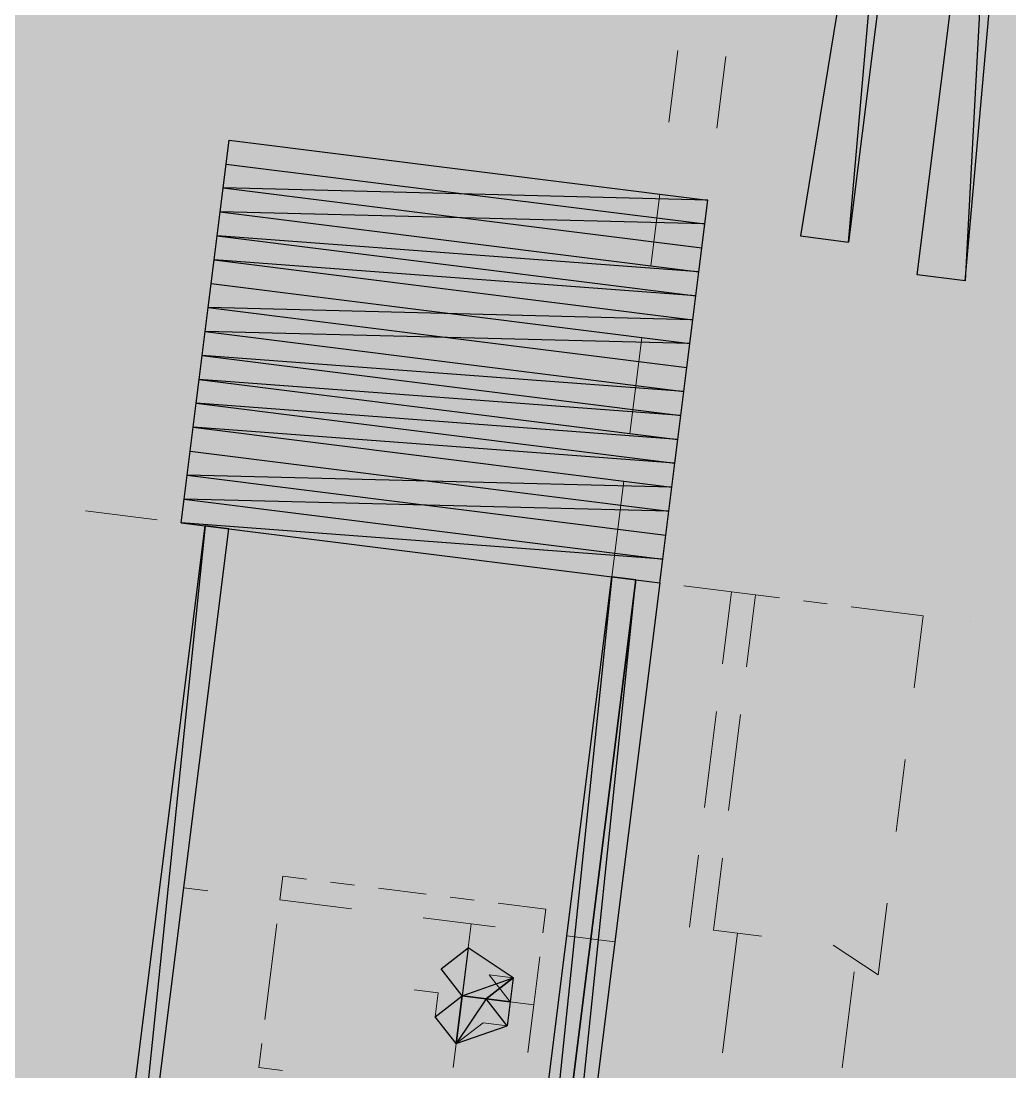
# Model space of a CAD drawing. Header units: metres. Extents: x -4 to 509425, y 7549 to 4732445.
# Drawn here: x 475995.763 to 475996.1101, y 4719728.3529 to 4719728.7218 of the extents above; entities that cross this region are included whole.
import ezdxf

# ---------------------------------------------------------------- set-up
doc = ezdxf.new("R2010")
doc.units = ezdxf.units.M
doc.header["$LTSCALE"] = 0.01
doc.header["$MEASUREMENT"] = 0
doc.layers.get('0').update_dxf_attribs({"lineweight": 0})
doc.layers.add('_SUBESTACIÓN', color=1, linetype='Continuous')
doc.layers.add('SUBESTACION LA VID', color=253, linetype='Continuous')

# ---------------------------------------------------------------- blocks, each defined once
blk = doc.blocks.new('A$Cfff6051d')
at = {"layer": 'SUBESTACION LA VID', "transparency": 33554687}
h = blk.add_hatch(color=256, dxfattribs=at)
h.dxf.hatch_style = 2
edge = h.paths.add_edge_path()
edge.add_spline(control_points=[(475995.64784, 4719728.13198), (475995.64784, 4719728.13198), (475995.66464, 4719728.12988), (475995.66464, 4719728.12988), (475995.66464, 4719728.12988), (475995.75737, 4719729.00562), (475995.75737, 4719729.00562), (475995.75737, 4719729.00562), (475995.64784, 4719728.13198), (475995.64784, 4719728.13198)], knot_values=[0, 0, 0, 0, 1, 1, 1, 2, 2, 2, 3, 3, 3, 3], degree=3, periodic=0)
edge = h.paths.add_edge_path()
edge.add_spline(control_points=[(475995.66464, 4719728.12988), (475995.66464, 4719728.12988), (475995.75737, 4719729.00562), (475995.75737, 4719729.00562), (475995.75737, 4719729.00562), (475995.77628, 4719729.02031), (475995.77628, 4719729.02031), (475995.77628, 4719729.02031), (475995.66464, 4719728.12988), (475995.66464, 4719728.12988)], knot_values=[0, 0, 0, 0, 1, 1, 1, 2, 2, 2, 3, 3, 3, 3], degree=3, periodic=0)
edge = h.paths.add_edge_path()
edge.add_spline(control_points=[(475995.75737, 4719729.00562), (475995.75737, 4719729.00562), (475995.77628, 4719729.02031), (475995.77628, 4719729.02031), (475995.77628, 4719729.02031), (475995.70697, 4719729.01194), (475995.70697, 4719729.01194), (475995.70697, 4719729.01194), (475995.75737, 4719729.00562), (475995.75737, 4719729.00562)], knot_values=[0, 0, 0, 0, 1, 1, 1, 2, 2, 2, 3, 3, 3, 3], degree=3, periodic=0)
edge = h.paths.add_edge_path()
edge.add_spline(control_points=[(475995.77628, 4719729.02031), (475995.77628, 4719729.02031), (475995.70697, 4719729.01194), (475995.70697, 4719729.01194), (475995.70697, 4719729.01194), (475995.70068, 4719729.02979), (475995.70068, 4719729.02979), (475995.70068, 4719729.02979), (475995.77628, 4719729.02031), (475995.77628, 4719729.02031)], knot_values=[0, 0, 0, 0, 1, 1, 1, 2, 2, 2, 3, 3, 3, 3], degree=3, periodic=0)
h = blk.add_hatch(color=256, dxfattribs=at)
h.dxf.hatch_style = 2
edge = h.paths.add_edge_path()
edge.add_spline(control_points=[(475995.78362, 4719729.01086), (475995.78362, 4719729.01086), (475995.77522, 4719729.01191), (475995.77522, 4719729.01191), (475995.77522, 4719729.01191), (475995.66988, 4719728.10362), (475995.66988, 4719728.10362), (475995.66988, 4719728.10362), (475995.78362, 4719729.01086), (475995.78362, 4719729.01086)], knot_values=[0, 0, 0, 0, 1, 1, 1, 2, 2, 2, 3, 3, 3, 3], degree=3, periodic=0)
edge = h.paths.add_edge_path()
edge.add_spline(control_points=[(475995.77522, 4719729.01191), (475995.77522, 4719729.01191), (475995.66988, 4719728.10362), (475995.66988, 4719728.10362), (475995.66988, 4719728.10362), (475995.66148, 4719728.10468), (475995.66148, 4719728.10468), (475995.66148, 4719728.10468), (475995.77522, 4719729.01191), (475995.77522, 4719729.01191)], knot_values=[0, 0, 0, 0, 1, 1, 1, 2, 2, 2, 3, 3, 3, 3], degree=3, periodic=0)
h = blk.add_hatch(color=256, dxfattribs=at)
h.dxf.hatch_style = 2
edge = h.paths.add_edge_path()
edge.add_spline(control_points=[(475995.79202, 4719729.00981), (475995.79202, 4719729.00981), (475995.78362, 4719729.01086), (475995.78362, 4719729.01086), (475995.78362, 4719729.01086), (475995.67828, 4719728.10257), (475995.67828, 4719728.10257), (475995.67828, 4719728.10257), (475995.79202, 4719729.00981), (475995.79202, 4719729.00981)], knot_values=[0, 0, 0, 0, 1, 1, 1, 2, 2, 2, 3, 3, 3, 3], degree=3, periodic=0)
edge = h.paths.add_edge_path()
edge.add_spline(control_points=[(475995.78362, 4719729.01086), (475995.78362, 4719729.01086), (475995.67828, 4719728.10257), (475995.67828, 4719728.10257), (475995.67828, 4719728.10257), (475995.66988, 4719728.10362), (475995.66988, 4719728.10362), (475995.66988, 4719728.10362), (475995.78362, 4719729.01086), (475995.78362, 4719729.01086)], knot_values=[0, 0, 0, 0, 1, 1, 1, 2, 2, 2, 3, 3, 3, 3], degree=3, periodic=0)
h = blk.add_hatch(color=256, dxfattribs=at)
h.dxf.hatch_style = 2
edge = h.paths.add_edge_path()
edge.add_spline(control_points=[(475996.0818, 4719728.87109), (475996.0818, 4719728.87109), (475996.0734, 4719728.87214), (475996.0734, 4719728.87214), (475996.0734, 4719728.87214), (475996.05336, 4719728.64428), (475996.05336, 4719728.64428), (475996.05336, 4719728.64428), (475996.0818, 4719728.87109), (475996.0818, 4719728.87109)], knot_values=[0, 0, 0, 0, 1, 1, 1, 2, 2, 2, 3, 3, 3, 3], degree=3, periodic=0)
edge = h.paths.add_edge_path()
edge.add_spline(control_points=[(475996.0734, 4719728.87214), (475996.0734, 4719728.87214), (475996.05336, 4719728.64428), (475996.05336, 4719728.64428), (475996.05336, 4719728.64428), (475996.03656, 4719728.64639), (475996.03656, 4719728.64639), (475996.03656, 4719728.64639), (475996.0734, 4719728.87214), (475996.0734, 4719728.87214)], knot_values=[0, 0, 0, 0, 1, 1, 1, 2, 2, 2, 3, 3, 3, 3], degree=3, periodic=0)
h = blk.add_hatch(color=256, dxfattribs=at)
h.dxf.hatch_style = 2
edge = h.paths.add_edge_path()
edge.add_spline(control_points=[(475996.07751, 4719728.63272), (475996.07751, 4719728.63272), (475996.09431, 4719728.63061), (475996.09431, 4719728.63061), (475996.09431, 4719728.63061), (475996.107, 4719728.86793), (475996.107, 4719728.86793), (475996.107, 4719728.86793), (475996.07751, 4719728.63272), (475996.07751, 4719728.63272)], knot_values=[0, 0, 0, 0, 1, 1, 1, 2, 2, 2, 3, 3, 3, 3], degree=3, periodic=0)
edge = h.paths.add_edge_path()
edge.add_spline(control_points=[(475996.09431, 4719728.63061), (475996.09431, 4719728.63061), (475996.107, 4719728.86793), (475996.107, 4719728.86793), (475996.107, 4719728.86793), (475996.1154, 4719728.86688), (475996.1154, 4719728.86688), (475996.1154, 4719728.86688), (475996.09431, 4719728.63061), (475996.09431, 4719728.63061)], knot_values=[0, 0, 0, 0, 1, 1, 1, 2, 2, 2, 3, 3, 3, 3], degree=3, periodic=0)
h = blk.add_hatch(color=256, dxfattribs=at)
h.dxf.hatch_style = 2
edge = h.paths.add_edge_path()
edge.add_spline(control_points=[(475995.83601, 4719728.68006), (475995.83601, 4719728.68006), (475995.8339, 4719728.66326), (475995.8339, 4719728.66326), (475995.8339, 4719728.66326), (475996.00402, 4719728.659), (475996.00402, 4719728.659), (475996.00402, 4719728.659), (475995.83601, 4719728.68006), (475995.83601, 4719728.68006)], knot_values=[0, 0, 0, 0, 1, 1, 1, 2, 2, 2, 3, 3, 3, 3], degree=3, periodic=0)
edge = h.paths.add_edge_path()
edge.add_spline(control_points=[(475995.8339, 4719728.66326), (475995.8339, 4719728.66326), (475996.00402, 4719728.659), (475996.00402, 4719728.659), (475996.00402, 4719728.659), (475996.00191, 4719728.6422), (475996.00191, 4719728.6422), (475996.00191, 4719728.6422), (475995.8339, 4719728.66326), (475995.8339, 4719728.66326)], knot_values=[0, 0, 0, 0, 1, 1, 1, 2, 2, 2, 3, 3, 3, 3], degree=3, periodic=0)
h = blk.add_hatch(color=256, dxfattribs=at)
h.dxf.hatch_style = 2
edge = h.paths.add_edge_path()
edge.add_spline(control_points=[(475995.83495, 4719728.67166), (475995.83495, 4719728.67166), (475995.83285, 4719728.65486), (475995.83285, 4719728.65486), (475995.83285, 4719728.65486), (475996.00296, 4719728.6506), (475996.00296, 4719728.6506), (475996.00296, 4719728.6506), (475995.83495, 4719728.67166), (475995.83495, 4719728.67166)], knot_values=[0, 0, 0, 0, 1, 1, 1, 2, 2, 2, 3, 3, 3, 3], degree=3, periodic=0)
edge = h.paths.add_edge_path()
edge.add_spline(control_points=[(475995.83285, 4719728.65486), (475995.83285, 4719728.65486), (475996.00296, 4719728.6506), (475996.00296, 4719728.6506), (475996.00296, 4719728.6506), (475996.00086, 4719728.6338), (475996.00086, 4719728.6338), (475996.00086, 4719728.6338), (475995.83285, 4719728.65486), (475995.83285, 4719728.65486)], knot_values=[0, 0, 0, 0, 1, 1, 1, 2, 2, 2, 3, 3, 3, 3], degree=3, periodic=0)
h = blk.add_hatch(color=256, dxfattribs=at)
h.dxf.hatch_style = 2
edge = h.paths.add_edge_path()
edge.add_spline(control_points=[(475995.83285, 4719728.65486), (475995.83285, 4719728.65486), (475995.8318, 4719728.64646), (475995.8318, 4719728.64646), (475995.8318, 4719728.64646), (475996.00086, 4719728.6338), (475996.00086, 4719728.6338), (475996.00086, 4719728.6338), (475995.83285, 4719728.65486), (475995.83285, 4719728.65486)], knot_values=[0, 0, 0, 0, 1, 1, 1, 2, 2, 2, 3, 3, 3, 3], degree=3, periodic=0)
edge = h.paths.add_edge_path()
edge.add_spline(control_points=[(475995.8318, 4719728.64646), (475995.8318, 4719728.64646), (475996.00086, 4719728.6338), (475996.00086, 4719728.6338), (475996.00086, 4719728.6338), (475995.9998, 4719728.6254), (475995.9998, 4719728.6254), (475995.9998, 4719728.6254), (475995.8318, 4719728.64646), (475995.8318, 4719728.64646)], knot_values=[0, 0, 0, 0, 1, 1, 1, 2, 2, 2, 3, 3, 3, 3], degree=3, periodic=0)
h = blk.add_hatch(color=256, dxfattribs=at)
h.dxf.hatch_style = 2
edge = h.paths.add_edge_path()
edge.add_spline(control_points=[(475995.8318, 4719728.64646), (475995.8318, 4719728.64646), (475995.83074, 4719728.63806), (475995.83074, 4719728.63806), (475995.83074, 4719728.63806), (475995.9998, 4719728.6254), (475995.9998, 4719728.6254), (475995.9998, 4719728.6254), (475995.8318, 4719728.64646), (475995.8318, 4719728.64646)], knot_values=[0, 0, 0, 0, 1, 1, 1, 2, 2, 2, 3, 3, 3, 3], degree=3, periodic=0)
edge = h.paths.add_edge_path()
edge.add_spline(control_points=[(475995.83074, 4719728.63806), (475995.83074, 4719728.63806), (475995.9998, 4719728.6254), (475995.9998, 4719728.6254), (475995.9998, 4719728.6254), (475995.99875, 4719728.617), (475995.99875, 4719728.617), (475995.99875, 4719728.617), (475995.83074, 4719728.63806), (475995.83074, 4719728.63806)], knot_values=[0, 0, 0, 0, 1, 1, 1, 2, 2, 2, 3, 3, 3, 3], degree=3, periodic=0)
h = blk.add_hatch(color=256, dxfattribs=at)
h.dxf.hatch_style = 2
edge = h.paths.add_edge_path()
edge.add_spline(control_points=[(475995.83074, 4719728.63806), (475995.83074, 4719728.63806), (475995.82864, 4719728.62126), (475995.82864, 4719728.62126), (475995.82864, 4719728.62126), (475995.99875, 4719728.617), (475995.99875, 4719728.617), (475995.99875, 4719728.617), (475995.83074, 4719728.63806), (475995.83074, 4719728.63806)], knot_values=[0, 0, 0, 0, 1, 1, 1, 2, 2, 2, 3, 3, 3, 3], degree=3, periodic=0)
edge = h.paths.add_edge_path()
edge.add_spline(control_points=[(475995.82864, 4719728.62126), (475995.82864, 4719728.62126), (475995.99875, 4719728.617), (475995.99875, 4719728.617), (475995.99875, 4719728.617), (475995.99664, 4719728.6002), (475995.99664, 4719728.6002), (475995.99664, 4719728.6002), (475995.82864, 4719728.62126), (475995.82864, 4719728.62126)], knot_values=[0, 0, 0, 0, 1, 1, 1, 2, 2, 2, 3, 3, 3, 3], degree=3, periodic=0)
h = blk.add_hatch(color=256, dxfattribs=at)
h.dxf.hatch_style = 2
edge = h.paths.add_edge_path()
edge.add_spline(control_points=[(475995.82969, 4719728.62966), (475995.82969, 4719728.62966), (475995.82758, 4719728.61286), (475995.82758, 4719728.61286), (475995.82758, 4719728.61286), (475995.9977, 4719728.6086), (475995.9977, 4719728.6086), (475995.9977, 4719728.6086), (475995.82969, 4719728.62966), (475995.82969, 4719728.62966)], knot_values=[0, 0, 0, 0, 1, 1, 1, 2, 2, 2, 3, 3, 3, 3], degree=3, periodic=0)
edge = h.paths.add_edge_path()
edge.add_spline(control_points=[(475995.82758, 4719728.61286), (475995.82758, 4719728.61286), (475995.9977, 4719728.6086), (475995.9977, 4719728.6086), (475995.9977, 4719728.6086), (475995.99559, 4719728.5918), (475995.99559, 4719728.5918), (475995.99559, 4719728.5918), (475995.82758, 4719728.61286), (475995.82758, 4719728.61286)], knot_values=[0, 0, 0, 0, 1, 1, 1, 2, 2, 2, 3, 3, 3, 3], degree=3, periodic=0)
h = blk.add_hatch(color=256, dxfattribs=at)
h.dxf.hatch_style = 2
edge = h.paths.add_edge_path()
edge.add_spline(control_points=[(475995.82758, 4719728.61286), (475995.82758, 4719728.61286), (475995.82653, 4719728.60446), (475995.82653, 4719728.60446), (475995.82653, 4719728.60446), (475995.99559, 4719728.5918), (475995.99559, 4719728.5918), (475995.99559, 4719728.5918), (475995.82758, 4719728.61286), (475995.82758, 4719728.61286)], knot_values=[0, 0, 0, 0, 1, 1, 1, 2, 2, 2, 3, 3, 3, 3], degree=3, periodic=0)
edge = h.paths.add_edge_path()
edge.add_spline(control_points=[(475995.82653, 4719728.60446), (475995.82653, 4719728.60446), (475995.99559, 4719728.5918), (475995.99559, 4719728.5918), (475995.99559, 4719728.5918), (475995.99454, 4719728.5834), (475995.99454, 4719728.5834), (475995.99454, 4719728.5834), (475995.82653, 4719728.60446), (475995.82653, 4719728.60446)], knot_values=[0, 0, 0, 0, 1, 1, 1, 2, 2, 2, 3, 3, 3, 3], degree=3, periodic=0)
h = blk.add_hatch(color=256, dxfattribs=at)
h.dxf.hatch_style = 2
edge = h.paths.add_edge_path()
edge.add_spline(control_points=[(475995.82653, 4719728.60446), (475995.82653, 4719728.60446), (475995.82548, 4719728.59606), (475995.82548, 4719728.59606), (475995.82548, 4719728.59606), (475995.99454, 4719728.5834), (475995.99454, 4719728.5834), (475995.99454, 4719728.5834), (475995.82653, 4719728.60446), (475995.82653, 4719728.60446)], knot_values=[0, 0, 0, 0, 1, 1, 1, 2, 2, 2, 3, 3, 3, 3], degree=3, periodic=0)
edge = h.paths.add_edge_path()
edge.add_spline(control_points=[(475995.82548, 4719728.59606), (475995.82548, 4719728.59606), (475995.99454, 4719728.5834), (475995.99454, 4719728.5834), (475995.99454, 4719728.5834), (475995.99348, 4719728.575), (475995.99348, 4719728.575), (475995.99348, 4719728.575), (475995.82548, 4719728.59606), (475995.82548, 4719728.59606)], knot_values=[0, 0, 0, 0, 1, 1, 1, 2, 2, 2, 3, 3, 3, 3], degree=3, periodic=0)
h = blk.add_hatch(color=256, dxfattribs=at)
h.dxf.hatch_style = 2
edge = h.paths.add_edge_path()
edge.add_spline(control_points=[(475995.82548, 4719728.59606), (475995.82548, 4719728.59606), (475995.82442, 4719728.58766), (475995.82442, 4719728.58766), (475995.82442, 4719728.58766), (475995.99348, 4719728.575), (475995.99348, 4719728.575), (475995.99348, 4719728.575), (475995.82548, 4719728.59606), (475995.82548, 4719728.59606)], knot_values=[0, 0, 0, 0, 1, 1, 1, 2, 2, 2, 3, 3, 3, 3], degree=3, periodic=0)
edge = h.paths.add_edge_path()
edge.add_spline(control_points=[(475995.82442, 4719728.58766), (475995.82442, 4719728.58766), (475995.99348, 4719728.575), (475995.99348, 4719728.575), (475995.99348, 4719728.575), (475995.99243, 4719728.5666), (475995.99243, 4719728.5666), (475995.99243, 4719728.5666), (475995.82442, 4719728.58766), (475995.82442, 4719728.58766)], knot_values=[0, 0, 0, 0, 1, 1, 1, 2, 2, 2, 3, 3, 3, 3], degree=3, periodic=0)
h = blk.add_hatch(color=256, dxfattribs=at)
h.dxf.hatch_style = 2
edge = h.paths.add_edge_path()
edge.add_spline(control_points=[(475995.82442, 4719728.58766), (475995.82442, 4719728.58766), (475995.82337, 4719728.57926), (475995.82337, 4719728.57926), (475995.82337, 4719728.57926), (475995.99243, 4719728.5666), (475995.99243, 4719728.5666), (475995.99243, 4719728.5666), (475995.82442, 4719728.58766), (475995.82442, 4719728.58766)], knot_values=[0, 0, 0, 0, 1, 1, 1, 2, 2, 2, 3, 3, 3, 3], degree=3, periodic=0)
edge = h.paths.add_edge_path()
edge.add_spline(control_points=[(475995.82337, 4719728.57926), (475995.82337, 4719728.57926), (475995.99243, 4719728.5666), (475995.99243, 4719728.5666), (475995.99243, 4719728.5666), (475995.99138, 4719728.5582), (475995.99138, 4719728.5582), (475995.99138, 4719728.5582), (475995.82337, 4719728.57926), (475995.82337, 4719728.57926)], knot_values=[0, 0, 0, 0, 1, 1, 1, 2, 2, 2, 3, 3, 3, 3], degree=3, periodic=0)
h = blk.add_hatch(color=256, dxfattribs=at)
h.dxf.hatch_style = 2
edge = h.paths.add_edge_path()
edge.add_spline(control_points=[(475995.82337, 4719728.57926), (475995.82337, 4719728.57926), (475995.82126, 4719728.56246), (475995.82126, 4719728.56246), (475995.82126, 4719728.56246), (475995.99138, 4719728.5582), (475995.99138, 4719728.5582), (475995.99138, 4719728.5582), (475995.82337, 4719728.57926), (475995.82337, 4719728.57926)], knot_values=[0, 0, 0, 0, 1, 1, 1, 2, 2, 2, 3, 3, 3, 3], degree=3, periodic=0)
edge = h.paths.add_edge_path()
edge.add_spline(control_points=[(475995.82126, 4719728.56246), (475995.82126, 4719728.56246), (475995.99138, 4719728.5582), (475995.99138, 4719728.5582), (475995.99138, 4719728.5582), (475995.98927, 4719728.54139), (475995.98927, 4719728.54139), (475995.98927, 4719728.54139), (475995.82126, 4719728.56246), (475995.82126, 4719728.56246)], knot_values=[0, 0, 0, 0, 1, 1, 1, 2, 2, 2, 3, 3, 3, 3], degree=3, periodic=0)
h = blk.add_hatch(color=256, dxfattribs=at)
h.dxf.hatch_style = 2
edge = h.paths.add_edge_path()
edge.add_spline(control_points=[(475995.82232, 4719728.57086), (475995.82232, 4719728.57086), (475995.82021, 4719728.55406), (475995.82021, 4719728.55406), (475995.82021, 4719728.55406), (475995.99033, 4719728.54979), (475995.99033, 4719728.54979), (475995.99033, 4719728.54979), (475995.82232, 4719728.57086), (475995.82232, 4719728.57086)], knot_values=[0, 0, 0, 0, 1, 1, 1, 2, 2, 2, 3, 3, 3, 3], degree=3, periodic=0)
edge = h.paths.add_edge_path()
edge.add_spline(control_points=[(475995.82021, 4719728.55406), (475995.82021, 4719728.55406), (475995.99033, 4719728.54979), (475995.99033, 4719728.54979), (475995.99033, 4719728.54979), (475995.98822, 4719728.53299), (475995.98822, 4719728.53299), (475995.98822, 4719728.53299), (475995.82021, 4719728.55406), (475995.82021, 4719728.55406)], knot_values=[0, 0, 0, 0, 1, 1, 1, 2, 2, 2, 3, 3, 3, 3], degree=3, periodic=0)
h = blk.add_hatch(color=256, dxfattribs=at)
h.dxf.hatch_style = 2
edge = h.paths.add_edge_path()
edge.add_spline(control_points=[(475995.82021, 4719728.55406), (475995.82021, 4719728.55406), (475995.81916, 4719728.54566), (475995.81916, 4719728.54566), (475995.81916, 4719728.54566), (475995.98822, 4719728.53299), (475995.98822, 4719728.53299), (475995.98822, 4719728.53299), (475995.82021, 4719728.55406), (475995.82021, 4719728.55406)], knot_values=[0, 0, 0, 0, 1, 1, 1, 2, 2, 2, 3, 3, 3, 3], degree=3, periodic=0)
edge = h.paths.add_edge_path()
edge.add_spline(control_points=[(475995.81916, 4719728.54566), (475995.81916, 4719728.54566), (475995.98822, 4719728.53299), (475995.98822, 4719728.53299), (475995.98822, 4719728.53299), (475995.98717, 4719728.52459), (475995.98717, 4719728.52459), (475995.98717, 4719728.52459), (475995.81916, 4719728.54566), (475995.81916, 4719728.54566)], knot_values=[0, 0, 0, 0, 1, 1, 1, 2, 2, 2, 3, 3, 3, 3], degree=3, periodic=0)
h = blk.add_hatch(color=256, dxfattribs=at)
h.dxf.hatch_style = 2
edge = h.paths.add_edge_path()
edge.add_spline(control_points=[(475995.78122, 4719728.17499), (475995.78122, 4719728.17499), (475995.78962, 4719728.17394), (475995.78962, 4719728.17394), (475995.78962, 4719728.17394), (475995.82756, 4719728.5446), (475995.82756, 4719728.5446), (475995.82756, 4719728.5446), (475995.78122, 4719728.17499), (475995.78122, 4719728.17499)], knot_values=[0, 0, 0, 0, 1, 1, 1, 2, 2, 2, 3, 3, 3, 3], degree=3, periodic=0)
edge = h.paths.add_edge_path()
edge.add_spline(control_points=[(475995.78962, 4719728.17394), (475995.78962, 4719728.17394), (475995.82756, 4719728.5446), (475995.82756, 4719728.5446), (475995.82756, 4719728.5446), (475995.83596, 4719728.54355), (475995.83596, 4719728.54355), (475995.83596, 4719728.54355), (475995.78962, 4719728.17394), (475995.78962, 4719728.17394)], knot_values=[0, 0, 0, 0, 1, 1, 1, 2, 2, 2, 3, 3, 3, 3], degree=3, periodic=0)
h = blk.add_hatch(color=256, dxfattribs=at)
h.dxf.hatch_style = 2
edge = h.paths.add_edge_path()
edge.add_spline(control_points=[(475995.92087, 4719728.13188), (475995.92087, 4719728.13188), (475995.92927, 4719728.13083), (475995.92927, 4719728.13083), (475995.92927, 4719728.13083), (475995.97037, 4719728.5267), (475995.97037, 4719728.5267), (475995.97037, 4719728.5267), (475995.92087, 4719728.13188), (475995.92087, 4719728.13188)], knot_values=[0, 0, 0, 0, 1, 1, 1, 2, 2, 2, 3, 3, 3, 3], degree=3, periodic=0)
edge = h.paths.add_edge_path()
edge.add_spline(control_points=[(475995.92927, 4719728.13083), (475995.92927, 4719728.13083), (475995.97037, 4719728.5267), (475995.97037, 4719728.5267), (475995.97037, 4719728.5267), (475995.97877, 4719728.52565), (475995.97877, 4719728.52565), (475995.97877, 4719728.52565), (475995.92927, 4719728.13083), (475995.92927, 4719728.13083)], knot_values=[0, 0, 0, 0, 1, 1, 1, 2, 2, 2, 3, 3, 3, 3], degree=3, periodic=0)
h = blk.add_hatch(color=256, dxfattribs=at)
h.dxf.hatch_style = 2
edge = h.paths.add_edge_path()
edge.add_spline(control_points=[(475995.98717, 4719728.52459), (475995.98717, 4719728.52459), (475995.97877, 4719728.52565), (475995.97877, 4719728.52565), (475995.97877, 4719728.52565), (475995.93767, 4719728.12978), (475995.93767, 4719728.12978), (475995.93767, 4719728.12978), (475995.98717, 4719728.52459), (475995.98717, 4719728.52459)], knot_values=[0, 0, 0, 0, 1, 1, 1, 2, 2, 2, 3, 3, 3, 3], degree=3, periodic=0)
edge = h.paths.add_edge_path()
edge.add_spline(control_points=[(475995.97877, 4719728.52565), (475995.97877, 4719728.52565), (475995.93767, 4719728.12978), (475995.93767, 4719728.12978), (475995.93767, 4719728.12978), (475995.92927, 4719728.13083), (475995.92927, 4719728.13083), (475995.92927, 4719728.13083), (475995.97877, 4719728.52565), (475995.97877, 4719728.52565)], knot_values=[0, 0, 0, 0, 1, 1, 1, 2, 2, 2, 3, 3, 3, 3], degree=3, periodic=0)
h = blk.add_hatch(color=256, dxfattribs=at)
h.dxf.hatch_style = 2
h.paths.add_polyline_path([(475995.92621, 4719728.37865), (475995.93566, 4719728.386), (475995.93461, 4719728.3776)])
h = blk.add_hatch(color=256, dxfattribs=at)
h.dxf.hatch_style = 2
h.paths.add_polyline_path([(475995.91781, 4719728.37971), (475995.9157, 4719728.36291), (475995.90835, 4719728.37236)])
at = {"layer": 'SUBESTACION LA VID', "lineweight": 0}
for p, q in [((475995.99038, 4719728.68631), (475995.99354, 4719728.71151)), ((475996.01034, 4719728.7094), (475996.00718, 4719728.6842)), ((475995.98406, 4719728.6359), (475995.98722, 4719728.6611)), ((475996.00402, 4719728.659), (475996.00086, 4719728.6338)), ((475995.97668, 4719728.5771), (475995.9809, 4719728.6107)), ((475995.9977, 4719728.6086), (475995.99348, 4719728.575)), ((475995.97037, 4719728.5267), (475995.97458, 4719728.5603)), ((475995.99138, 4719728.5582), (475995.98717, 4719728.52459)), ((475995.81076, 4719728.54671), (475995.78556, 4719728.54987)), ((475995.82756, 4719728.5446), (475995.81916, 4719728.54566)), ((475995.86116, 4719728.54039), (475995.83596, 4719728.54355)), ((475995.87796, 4719728.53828), (475995.86956, 4719728.53934)), ((475995.91996, 4719728.53302), (475995.88636, 4719728.53723)), ((475995.93676, 4719728.53091), (475995.92836, 4719728.53197)), ((475995.97037, 4719728.5267), (475995.94516, 4719728.52986)), ((475995.98717, 4719728.52459), (475995.98717, 4719728.52459)), ((475996.02917, 4719728.51933), (475995.99557, 4719728.52354)), ((475996.00921, 4719728.49623), (475996.01237, 4719728.52143)), ((475996.01761, 4719728.49518), (475996.02077, 4719728.52038)), ((475996.04597, 4719728.51722), (475996.03757, 4719728.51827)), ((475996.07957, 4719728.51301), (475996.05437, 4719728.51617)), ((475996.07641, 4719728.48781), (475996.07957, 4719728.51301)), ((475996.09637, 4719728.5109), (475996.09637, 4719728.5109)), ((475996.00289, 4719728.44583), (475996.0071, 4719728.47943)), ((475996.01129, 4719728.44478), (475996.0155, 4719728.47838)), ((475996.07009, 4719728.4374), (475996.07325, 4719728.46261)), ((475995.99762, 4719728.40383), (475996.00078, 4719728.42903)), ((475996.00602, 4719728.40278), (475996.00918, 4719728.42798)), ((475995.82016, 4719728.41754), (475995.82856, 4719728.41649)), ((475995.88002, 4719728.41857), (475995.87162, 4719728.41963)), ((475995.90522, 4719728.41541), (475995.88842, 4719728.41752)), ((475995.85376, 4719728.41333), (475995.87896, 4719728.41017)), ((475995.92202, 4719728.41331), (475995.91362, 4719728.41436)), ((475996.06377, 4719728.387), (475996.06693, 4719728.4122)), ((475995.90416, 4719728.40701), (475995.92936, 4719728.40385)), ((475995.85271, 4719728.40493), (475995.85061, 4719728.38813)), ((475995.92096, 4719728.40491), (475995.91886, 4719728.38811)), ((475996.00602, 4719728.40278), (475996.02282, 4719728.40067)), ((475995.95457, 4719728.40069), (475995.97137, 4719728.39859)), ((475996.00916, 4719728.35972), (475996.01442, 4719728.40172)), ((475995.91991, 4719728.39651), (475995.91046, 4719728.38916)), ((475996.04803, 4719728.39751), (475996.06377, 4719728.387)), ((475995.94301, 4719728.37655), (475995.94512, 4719728.39335)), ((475995.85061, 4719728.38813), (475995.8485, 4719728.37133)), ((475995.91046, 4719728.38916), (475995.91781, 4719728.37971)), ((475996.05537, 4719728.38806), (475996.05116, 4719728.35446)), ((475995.90941, 4719728.38076), (475995.90101, 4719728.38181)), ((475995.90941, 4719728.38076), (475995.90101, 4719728.38181)), ((475995.90941, 4719728.38076), (475995.90835, 4719728.37236)), ((475995.91781, 4719728.37971), (475995.90835, 4719728.37236)), ((475995.91781, 4719728.37971), (475995.91781, 4719728.37971)), ((475995.92621, 4719728.37865), (475995.91781, 4719728.37971)), ((475995.94301, 4719728.37655), (475995.92621, 4719728.37865)), ((475995.9409, 4719728.35975), (475995.94301, 4719728.37655)), ((475995.91675, 4719728.37131), (475995.91465, 4719728.35451))]:
    blk.add_line(p, q, dxfattribs=at)
for points in [[(475995.86322, 4719728.42068), (475995.85482, 4719728.42173), (475995.85376, 4719728.41333)], [(475995.94617, 4719728.40175), (475995.94722, 4719728.41015), (475995.93042, 4719728.41226)], [(475995.93461, 4719728.3776), (475995.92726, 4719728.38705), (475995.93566, 4719728.386)], [(475995.9157, 4719728.36291), (475995.92515, 4719728.37025), (475995.93356, 4719728.3692)], [(475995.84745, 4719728.36293), (475995.84639, 4719728.35453), (475995.85479, 4719728.35348)]]:
    blk.add_lwpolyline(points, dxfattribs=at)
at = {"layer": 'SUBESTACION LA VID'}
for points in [[(475995.92621, 4719728.37865), (475995.93566, 4719728.386), (475995.93461, 4719728.3776)], [(475995.91781, 4719728.37971), (475995.9157, 4719728.36291), (475995.90835, 4719728.37236)]]:
    blk.add_lwpolyline(points, close=True, dxfattribs=at)
at = {"layer": 'SUBESTACION LA VID', "lineweight": 0}
for points in [[(475995.92621, 4719728.37865), (475995.93566, 4719728.386), (475995.93461, 4719728.3776)], [(475995.91781, 4719728.37971), (475995.9157, 4719728.36291), (475995.90835, 4719728.37236)]]:
    blk.add_lwpolyline(points, close=True, dxfattribs=at)
at = {"layer": 'SUBESTACION LA VID'}
for points in [[(475995.66464, 4719728.12988), (475995.66464, 4719728.12988), (475995.75737, 4719729.00562), (475995.75737, 4719729.00562), (475995.75737, 4719729.00562), (475995.77628, 4719729.02031), (475995.77628, 4719729.02031), (475995.77628, 4719729.02031), (475995.66464, 4719728.12988), (475995.66464, 4719728.12988)], [(475995.77522, 4719729.01191), (475995.77522, 4719729.01191), (475995.66988, 4719728.10362), (475995.66988, 4719728.10362), (475995.66988, 4719728.10362), (475995.66148, 4719728.10468), (475995.66148, 4719728.10468), (475995.66148, 4719728.10468), (475995.77522, 4719729.01191), (475995.77522, 4719729.01191)], [(475995.78362, 4719729.01086), (475995.78362, 4719729.01086), (475995.77522, 4719729.01191), (475995.77522, 4719729.01191), (475995.77522, 4719729.01191), (475995.66988, 4719728.10362), (475995.66988, 4719728.10362), (475995.66988, 4719728.10362), (475995.78362, 4719729.01086), (475995.78362, 4719729.01086)], [(475995.78362, 4719729.01086), (475995.78362, 4719729.01086), (475995.67828, 4719728.10257), (475995.67828, 4719728.10257), (475995.67828, 4719728.10257), (475995.66988, 4719728.10362), (475995.66988, 4719728.10362), (475995.66988, 4719728.10362), (475995.78362, 4719729.01086), (475995.78362, 4719729.01086)], [(475995.79202, 4719729.00981), (475995.79202, 4719729.00981), (475995.78362, 4719729.01086), (475995.78362, 4719729.01086), (475995.78362, 4719729.01086), (475995.67828, 4719728.10257), (475995.67828, 4719728.10257), (475995.67828, 4719728.10257), (475995.79202, 4719729.00981), (475995.79202, 4719729.00981)], [(475996.0734, 4719728.87214), (475996.0734, 4719728.87214), (475996.05336, 4719728.64428), (475996.05336, 4719728.64428), (475996.05336, 4719728.64428), (475996.03656, 4719728.64639), (475996.03656, 4719728.64639), (475996.03656, 4719728.64639), (475996.0734, 4719728.87214), (475996.0734, 4719728.87214)], [(475996.0818, 4719728.87109), (475996.0818, 4719728.87109), (475996.0734, 4719728.87214), (475996.0734, 4719728.87214), (475996.0734, 4719728.87214), (475996.05336, 4719728.64428), (475996.05336, 4719728.64428), (475996.05336, 4719728.64428), (475996.0818, 4719728.87109), (475996.0818, 4719728.87109)], [(475996.07751, 4719728.63272), (475996.07751, 4719728.63272), (475996.09431, 4719728.63061), (475996.09431, 4719728.63061), (475996.09431, 4719728.63061), (475996.107, 4719728.86793), (475996.107, 4719728.86793), (475996.107, 4719728.86793), (475996.07751, 4719728.63272), (475996.07751, 4719728.63272)], [(475996.09431, 4719728.63061), (475996.09431, 4719728.63061), (475996.107, 4719728.86793), (475996.107, 4719728.86793), (475996.107, 4719728.86793), (475996.1154, 4719728.86688), (475996.1154, 4719728.86688), (475996.1154, 4719728.86688), (475996.09431, 4719728.63061), (475996.09431, 4719728.63061)], [(475995.83601, 4719728.68006), (475995.83601, 4719728.68006), (475995.8339, 4719728.66326), (475995.8339, 4719728.66326), (475995.8339, 4719728.66326), (475996.00402, 4719728.659), (475996.00402, 4719728.659), (475996.00402, 4719728.659), (475995.83601, 4719728.68006), (475995.83601, 4719728.68006)], [(475995.83495, 4719728.67166), (475995.83495, 4719728.67166), (475995.83285, 4719728.65486), (475995.83285, 4719728.65486), (475995.83285, 4719728.65486), (475996.00296, 4719728.6506), (475996.00296, 4719728.6506), (475996.00296, 4719728.6506), (475995.83495, 4719728.67166), (475995.83495, 4719728.67166)], [(475995.8339, 4719728.66326), (475995.8339, 4719728.66326), (475996.00402, 4719728.659), (475996.00402, 4719728.659), (475996.00402, 4719728.659), (475996.00191, 4719728.6422), (475996.00191, 4719728.6422), (475996.00191, 4719728.6422), (475995.8339, 4719728.66326), (475995.8339, 4719728.66326)], [(475995.83285, 4719728.65486), (475995.83285, 4719728.65486), (475995.8318, 4719728.64646), (475995.8318, 4719728.64646), (475995.8318, 4719728.64646), (475996.00086, 4719728.6338), (475996.00086, 4719728.6338), (475996.00086, 4719728.6338), (475995.83285, 4719728.65486), (475995.83285, 4719728.65486)], [(475995.83285, 4719728.65486), (475995.83285, 4719728.65486), (475996.00296, 4719728.6506), (475996.00296, 4719728.6506), (475996.00296, 4719728.6506), (475996.00086, 4719728.6338), (475996.00086, 4719728.6338), (475996.00086, 4719728.6338), (475995.83285, 4719728.65486), (475995.83285, 4719728.65486)], [(475995.8318, 4719728.64646), (475995.8318, 4719728.64646), (475995.83074, 4719728.63806), (475995.83074, 4719728.63806), (475995.83074, 4719728.63806), (475995.9998, 4719728.6254), (475995.9998, 4719728.6254), (475995.9998, 4719728.6254), (475995.8318, 4719728.64646), (475995.8318, 4719728.64646)], [(475995.8318, 4719728.64646), (475995.8318, 4719728.64646), (475996.00086, 4719728.6338), (475996.00086, 4719728.6338), (475996.00086, 4719728.6338), (475995.9998, 4719728.6254), (475995.9998, 4719728.6254), (475995.9998, 4719728.6254), (475995.8318, 4719728.64646), (475995.8318, 4719728.64646)], [(475995.83074, 4719728.63806), (475995.83074, 4719728.63806), (475995.82864, 4719728.62126), (475995.82864, 4719728.62126), (475995.82864, 4719728.62126), (475995.99875, 4719728.617), (475995.99875, 4719728.617), (475995.99875, 4719728.617), (475995.83074, 4719728.63806), (475995.83074, 4719728.63806)], [(475995.83074, 4719728.63806), (475995.83074, 4719728.63806), (475995.9998, 4719728.6254), (475995.9998, 4719728.6254), (475995.9998, 4719728.6254), (475995.99875, 4719728.617), (475995.99875, 4719728.617), (475995.99875, 4719728.617), (475995.83074, 4719728.63806), (475995.83074, 4719728.63806)], [(475995.82969, 4719728.62966), (475995.82969, 4719728.62966), (475995.82758, 4719728.61286), (475995.82758, 4719728.61286), (475995.82758, 4719728.61286), (475995.9977, 4719728.6086), (475995.9977, 4719728.6086), (475995.9977, 4719728.6086), (475995.82969, 4719728.62966), (475995.82969, 4719728.62966)], [(475995.82864, 4719728.62126), (475995.82864, 4719728.62126), (475995.99875, 4719728.617), (475995.99875, 4719728.617), (475995.99875, 4719728.617), (475995.99664, 4719728.6002), (475995.99664, 4719728.6002), (475995.99664, 4719728.6002), (475995.82864, 4719728.62126), (475995.82864, 4719728.62126)], [(475995.82758, 4719728.61286), (475995.82758, 4719728.61286), (475995.82653, 4719728.60446), (475995.82653, 4719728.60446), (475995.82653, 4719728.60446), (475995.99559, 4719728.5918), (475995.99559, 4719728.5918), (475995.99559, 4719728.5918), (475995.82758, 4719728.61286), (475995.82758, 4719728.61286)], [(475995.82758, 4719728.61286), (475995.82758, 4719728.61286), (475995.9977, 4719728.6086), (475995.9977, 4719728.6086), (475995.9977, 4719728.6086), (475995.99559, 4719728.5918), (475995.99559, 4719728.5918), (475995.99559, 4719728.5918), (475995.82758, 4719728.61286), (475995.82758, 4719728.61286)], [(475995.82653, 4719728.60446), (475995.82653, 4719728.60446), (475995.82548, 4719728.59606), (475995.82548, 4719728.59606), (475995.82548, 4719728.59606), (475995.99454, 4719728.5834), (475995.99454, 4719728.5834), (475995.99454, 4719728.5834), (475995.82653, 4719728.60446), (475995.82653, 4719728.60446)], [(475995.82653, 4719728.60446), (475995.82653, 4719728.60446), (475995.99559, 4719728.5918), (475995.99559, 4719728.5918), (475995.99559, 4719728.5918), (475995.99454, 4719728.5834), (475995.99454, 4719728.5834), (475995.99454, 4719728.5834), (475995.82653, 4719728.60446), (475995.82653, 4719728.60446)], [(475995.82548, 4719728.59606), (475995.82548, 4719728.59606), (475995.82442, 4719728.58766), (475995.82442, 4719728.58766), (475995.82442, 4719728.58766), (475995.99348, 4719728.575), (475995.99348, 4719728.575), (475995.99348, 4719728.575), (475995.82548, 4719728.59606), (475995.82548, 4719728.59606)], [(475995.82548, 4719728.59606), (475995.82548, 4719728.59606), (475995.99454, 4719728.5834), (475995.99454, 4719728.5834), (475995.99454, 4719728.5834), (475995.99348, 4719728.575), (475995.99348, 4719728.575), (475995.99348, 4719728.575), (475995.82548, 4719728.59606), (475995.82548, 4719728.59606)], [(475995.82442, 4719728.58766), (475995.82442, 4719728.58766), (475995.82337, 4719728.57926), (475995.82337, 4719728.57926), (475995.82337, 4719728.57926), (475995.99243, 4719728.5666), (475995.99243, 4719728.5666), (475995.99243, 4719728.5666), (475995.82442, 4719728.58766), (475995.82442, 4719728.58766)], [(475995.82442, 4719728.58766), (475995.82442, 4719728.58766), (475995.99348, 4719728.575), (475995.99348, 4719728.575), (475995.99348, 4719728.575), (475995.99243, 4719728.5666), (475995.99243, 4719728.5666), (475995.99243, 4719728.5666), (475995.82442, 4719728.58766), (475995.82442, 4719728.58766)], [(475995.82337, 4719728.57926), (475995.82337, 4719728.57926), (475995.82126, 4719728.56246), (475995.82126, 4719728.56246), (475995.82126, 4719728.56246), (475995.99138, 4719728.5582), (475995.99138, 4719728.5582), (475995.99138, 4719728.5582), (475995.82337, 4719728.57926), (475995.82337, 4719728.57926)], [(475995.82337, 4719728.57926), (475995.82337, 4719728.57926), (475995.99243, 4719728.5666), (475995.99243, 4719728.5666), (475995.99243, 4719728.5666), (475995.99138, 4719728.5582), (475995.99138, 4719728.5582), (475995.99138, 4719728.5582), (475995.82337, 4719728.57926), (475995.82337, 4719728.57926)], [(475995.82232, 4719728.57086), (475995.82232, 4719728.57086), (475995.82021, 4719728.55406), (475995.82021, 4719728.55406), (475995.82021, 4719728.55406), (475995.99033, 4719728.54979), (475995.99033, 4719728.54979), (475995.99033, 4719728.54979), (475995.82232, 4719728.57086), (475995.82232, 4719728.57086)], [(475995.82126, 4719728.56246), (475995.82126, 4719728.56246), (475995.99138, 4719728.5582), (475995.99138, 4719728.5582), (475995.99138, 4719728.5582), (475995.98927, 4719728.54139), (475995.98927, 4719728.54139), (475995.98927, 4719728.54139), (475995.82126, 4719728.56246), (475995.82126, 4719728.56246)], [(475995.82021, 4719728.55406), (475995.82021, 4719728.55406), (475995.81916, 4719728.54566), (475995.81916, 4719728.54566), (475995.81916, 4719728.54566), (475995.98822, 4719728.53299), (475995.98822, 4719728.53299), (475995.98822, 4719728.53299), (475995.82021, 4719728.55406), (475995.82021, 4719728.55406)], [(475995.82021, 4719728.55406), (475995.82021, 4719728.55406), (475995.99033, 4719728.54979), (475995.99033, 4719728.54979), (475995.99033, 4719728.54979), (475995.98822, 4719728.53299), (475995.98822, 4719728.53299), (475995.98822, 4719728.53299), (475995.82021, 4719728.55406), (475995.82021, 4719728.55406)], [(475995.81916, 4719728.54566), (475995.81916, 4719728.54566), (475995.98822, 4719728.53299), (475995.98822, 4719728.53299), (475995.98822, 4719728.53299), (475995.98717, 4719728.52459), (475995.98717, 4719728.52459), (475995.98717, 4719728.52459), (475995.81916, 4719728.54566), (475995.81916, 4719728.54566)], [(475995.78122, 4719728.17499), (475995.78122, 4719728.17499), (475995.78962, 4719728.17394), (475995.78962, 4719728.17394), (475995.78962, 4719728.17394), (475995.82756, 4719728.5446), (475995.82756, 4719728.5446), (475995.82756, 4719728.5446), (475995.78122, 4719728.17499), (475995.78122, 4719728.17499)], [(475995.78962, 4719728.17394), (475995.78962, 4719728.17394), (475995.82756, 4719728.5446), (475995.82756, 4719728.5446), (475995.82756, 4719728.5446), (475995.83596, 4719728.54355), (475995.83596, 4719728.54355), (475995.83596, 4719728.54355), (475995.78962, 4719728.17394), (475995.78962, 4719728.17394)], [(475995.92087, 4719728.13188), (475995.92087, 4719728.13188), (475995.92927, 4719728.13083), (475995.92927, 4719728.13083), (475995.92927, 4719728.13083), (475995.97037, 4719728.5267), (475995.97037, 4719728.5267), (475995.97037, 4719728.5267), (475995.92087, 4719728.13188), (475995.92087, 4719728.13188)], [(475995.92927, 4719728.13083), (475995.92927, 4719728.13083), (475995.97037, 4719728.5267), (475995.97037, 4719728.5267), (475995.97037, 4719728.5267), (475995.97877, 4719728.52565), (475995.97877, 4719728.52565), (475995.97877, 4719728.52565), (475995.92927, 4719728.13083), (475995.92927, 4719728.13083)], [(475995.97877, 4719728.52565), (475995.97877, 4719728.52565), (475995.93767, 4719728.12978), (475995.93767, 4719728.12978), (475995.93767, 4719728.12978), (475995.92927, 4719728.13083), (475995.92927, 4719728.13083), (475995.92927, 4719728.13083), (475995.97877, 4719728.52565), (475995.97877, 4719728.52565)], [(475995.98717, 4719728.52459), (475995.98717, 4719728.52459), (475995.97877, 4719728.52565), (475995.97877, 4719728.52565), (475995.97877, 4719728.52565), (475995.93767, 4719728.12978), (475995.93767, 4719728.12978), (475995.93767, 4719728.12978), (475995.98717, 4719728.52459), (475995.98717, 4719728.52459)], [(475995.91781, 4719728.37971), (475995.91781, 4719728.37971), (475995.91991, 4719728.39651), (475995.91991, 4719728.39651), (475995.91991, 4719728.39651), (475995.91046, 4719728.38916), (475995.91046, 4719728.38916), (475995.91046, 4719728.38916), (475995.91781, 4719728.37971), (475995.91781, 4719728.37971)], [(475995.93566, 4719728.386), (475995.93566, 4719728.386), (475995.91781, 4719728.37971), (475995.91781, 4719728.37971), (475995.91781, 4719728.37971), (475995.91991, 4719728.39651), (475995.91991, 4719728.39651), (475995.91991, 4719728.39651), (475995.93566, 4719728.386), (475995.93566, 4719728.386)], [(475995.92621, 4719728.37865), (475995.92621, 4719728.37865), (475995.93566, 4719728.386), (475995.93566, 4719728.386), (475995.93566, 4719728.386), (475995.91781, 4719728.37971), (475995.91781, 4719728.37971), (475995.91781, 4719728.37971), (475995.92621, 4719728.37865), (475995.92621, 4719728.37865)], [(475995.91781, 4719728.37971), (475995.91781, 4719728.37971), (475995.9157, 4719728.36291), (475995.9157, 4719728.36291), (475995.9157, 4719728.36291), (475995.92621, 4719728.37865), (475995.92621, 4719728.37865), (475995.92621, 4719728.37865), (475995.91781, 4719728.37971), (475995.91781, 4719728.37971)], [(475995.9157, 4719728.36291), (475995.9157, 4719728.36291), (475995.92621, 4719728.37865), (475995.92621, 4719728.37865), (475995.92621, 4719728.37865), (475995.93356, 4719728.3692), (475995.93356, 4719728.3692), (475995.93356, 4719728.3692), (475995.9157, 4719728.36291), (475995.9157, 4719728.36291)], [(475995.92621, 4719728.37865), (475995.92621, 4719728.37865), (475995.93356, 4719728.3692), (475995.93356, 4719728.3692), (475995.93356, 4719728.3692), (475995.93461, 4719728.3776), (475995.93461, 4719728.3776), (475995.93461, 4719728.3776), (475995.92621, 4719728.37865), (475995.92621, 4719728.37865)]]:
    blk.add_open_spline(points, degree=3, knots=[0, 0, 0, 0, 1, 1, 1, 2, 2, 2, 3, 3, 3, 3], dxfattribs=at)
at = {"layer": 'SUBESTACION LA VID', "lineweight": 0}
for points in [[(475995.66464, 4719728.12988), (475995.66464, 4719728.12988), (475995.75737, 4719729.00562), (475995.75737, 4719729.00562), (475995.75737, 4719729.00562), (475995.77628, 4719729.02031), (475995.77628, 4719729.02031), (475995.77628, 4719729.02031), (475995.66464, 4719728.12988), (475995.66464, 4719728.12988)], [(475995.77522, 4719729.01191), (475995.77522, 4719729.01191), (475995.66988, 4719728.10362), (475995.66988, 4719728.10362), (475995.66988, 4719728.10362), (475995.66148, 4719728.10468), (475995.66148, 4719728.10468), (475995.66148, 4719728.10468), (475995.77522, 4719729.01191), (475995.77522, 4719729.01191)], [(475995.78362, 4719729.01086), (475995.78362, 4719729.01086), (475995.77522, 4719729.01191), (475995.77522, 4719729.01191), (475995.77522, 4719729.01191), (475995.66988, 4719728.10362), (475995.66988, 4719728.10362), (475995.66988, 4719728.10362), (475995.78362, 4719729.01086), (475995.78362, 4719729.01086)], [(475995.78362, 4719729.01086), (475995.78362, 4719729.01086), (475995.67828, 4719728.10257), (475995.67828, 4719728.10257), (475995.67828, 4719728.10257), (475995.66988, 4719728.10362), (475995.66988, 4719728.10362), (475995.66988, 4719728.10362), (475995.78362, 4719729.01086), (475995.78362, 4719729.01086)], [(475995.79202, 4719729.00981), (475995.79202, 4719729.00981), (475995.78362, 4719729.01086), (475995.78362, 4719729.01086), (475995.78362, 4719729.01086), (475995.67828, 4719728.10257), (475995.67828, 4719728.10257), (475995.67828, 4719728.10257), (475995.79202, 4719729.00981), (475995.79202, 4719729.00981)], [(475996.0734, 4719728.87214), (475996.0734, 4719728.87214), (475996.05336, 4719728.64428), (475996.05336, 4719728.64428), (475996.05336, 4719728.64428), (475996.03656, 4719728.64639), (475996.03656, 4719728.64639), (475996.03656, 4719728.64639), (475996.0734, 4719728.87214), (475996.0734, 4719728.87214)], [(475996.0818, 4719728.87109), (475996.0818, 4719728.87109), (475996.0734, 4719728.87214), (475996.0734, 4719728.87214), (475996.0734, 4719728.87214), (475996.05336, 4719728.64428), (475996.05336, 4719728.64428), (475996.05336, 4719728.64428), (475996.0818, 4719728.87109), (475996.0818, 4719728.87109)], [(475996.07751, 4719728.63272), (475996.07751, 4719728.63272), (475996.09431, 4719728.63061), (475996.09431, 4719728.63061), (475996.09431, 4719728.63061), (475996.107, 4719728.86793), (475996.107, 4719728.86793), (475996.107, 4719728.86793), (475996.07751, 4719728.63272), (475996.07751, 4719728.63272)], [(475996.09431, 4719728.63061), (475996.09431, 4719728.63061), (475996.107, 4719728.86793), (475996.107, 4719728.86793), (475996.107, 4719728.86793), (475996.1154, 4719728.86688), (475996.1154, 4719728.86688), (475996.1154, 4719728.86688), (475996.09431, 4719728.63061), (475996.09431, 4719728.63061)], [(475995.83601, 4719728.68006), (475995.83601, 4719728.68006), (475995.8339, 4719728.66326), (475995.8339, 4719728.66326), (475995.8339, 4719728.66326), (475996.00402, 4719728.659), (475996.00402, 4719728.659), (475996.00402, 4719728.659), (475995.83601, 4719728.68006), (475995.83601, 4719728.68006)], [(475995.83495, 4719728.67166), (475995.83495, 4719728.67166), (475995.83285, 4719728.65486), (475995.83285, 4719728.65486), (475995.83285, 4719728.65486), (475996.00296, 4719728.6506), (475996.00296, 4719728.6506), (475996.00296, 4719728.6506), (475995.83495, 4719728.67166), (475995.83495, 4719728.67166)], [(475995.8339, 4719728.66326), (475995.8339, 4719728.66326), (475996.00402, 4719728.659), (475996.00402, 4719728.659), (475996.00402, 4719728.659), (475996.00191, 4719728.6422), (475996.00191, 4719728.6422), (475996.00191, 4719728.6422), (475995.8339, 4719728.66326), (475995.8339, 4719728.66326)], [(475995.83285, 4719728.65486), (475995.83285, 4719728.65486), (475995.8318, 4719728.64646), (475995.8318, 4719728.64646), (475995.8318, 4719728.64646), (475996.00086, 4719728.6338), (475996.00086, 4719728.6338), (475996.00086, 4719728.6338), (475995.83285, 4719728.65486), (475995.83285, 4719728.65486)], [(475995.83285, 4719728.65486), (475995.83285, 4719728.65486), (475996.00296, 4719728.6506), (475996.00296, 4719728.6506), (475996.00296, 4719728.6506), (475996.00086, 4719728.6338), (475996.00086, 4719728.6338), (475996.00086, 4719728.6338), (475995.83285, 4719728.65486), (475995.83285, 4719728.65486)], [(475995.8318, 4719728.64646), (475995.8318, 4719728.64646), (475995.83074, 4719728.63806), (475995.83074, 4719728.63806), (475995.83074, 4719728.63806), (475995.9998, 4719728.6254), (475995.9998, 4719728.6254), (475995.9998, 4719728.6254), (475995.8318, 4719728.64646), (475995.8318, 4719728.64646)], [(475995.8318, 4719728.64646), (475995.8318, 4719728.64646), (475996.00086, 4719728.6338), (475996.00086, 4719728.6338), (475996.00086, 4719728.6338), (475995.9998, 4719728.6254), (475995.9998, 4719728.6254), (475995.9998, 4719728.6254), (475995.8318, 4719728.64646), (475995.8318, 4719728.64646)], [(475995.83074, 4719728.63806), (475995.83074, 4719728.63806), (475995.82864, 4719728.62126), (475995.82864, 4719728.62126), (475995.82864, 4719728.62126), (475995.99875, 4719728.617), (475995.99875, 4719728.617), (475995.99875, 4719728.617), (475995.83074, 4719728.63806), (475995.83074, 4719728.63806)], [(475995.83074, 4719728.63806), (475995.83074, 4719728.63806), (475995.9998, 4719728.6254), (475995.9998, 4719728.6254), (475995.9998, 4719728.6254), (475995.99875, 4719728.617), (475995.99875, 4719728.617), (475995.99875, 4719728.617), (475995.83074, 4719728.63806), (475995.83074, 4719728.63806)], [(475995.82969, 4719728.62966), (475995.82969, 4719728.62966), (475995.82758, 4719728.61286), (475995.82758, 4719728.61286), (475995.82758, 4719728.61286), (475995.9977, 4719728.6086), (475995.9977, 4719728.6086), (475995.9977, 4719728.6086), (475995.82969, 4719728.62966), (475995.82969, 4719728.62966)], [(475995.82864, 4719728.62126), (475995.82864, 4719728.62126), (475995.99875, 4719728.617), (475995.99875, 4719728.617), (475995.99875, 4719728.617), (475995.99664, 4719728.6002), (475995.99664, 4719728.6002), (475995.99664, 4719728.6002), (475995.82864, 4719728.62126), (475995.82864, 4719728.62126)], [(475995.82758, 4719728.61286), (475995.82758, 4719728.61286), (475995.82653, 4719728.60446), (475995.82653, 4719728.60446), (475995.82653, 4719728.60446), (475995.99559, 4719728.5918), (475995.99559, 4719728.5918), (475995.99559, 4719728.5918), (475995.82758, 4719728.61286), (475995.82758, 4719728.61286)], [(475995.82758, 4719728.61286), (475995.82758, 4719728.61286), (475995.9977, 4719728.6086), (475995.9977, 4719728.6086), (475995.9977, 4719728.6086), (475995.99559, 4719728.5918), (475995.99559, 4719728.5918), (475995.99559, 4719728.5918), (475995.82758, 4719728.61286), (475995.82758, 4719728.61286)], [(475995.82653, 4719728.60446), (475995.82653, 4719728.60446), (475995.82548, 4719728.59606), (475995.82548, 4719728.59606), (475995.82548, 4719728.59606), (475995.99454, 4719728.5834), (475995.99454, 4719728.5834), (475995.99454, 4719728.5834), (475995.82653, 4719728.60446), (475995.82653, 4719728.60446)], [(475995.82653, 4719728.60446), (475995.82653, 4719728.60446), (475995.99559, 4719728.5918), (475995.99559, 4719728.5918), (475995.99559, 4719728.5918), (475995.99454, 4719728.5834), (475995.99454, 4719728.5834), (475995.99454, 4719728.5834), (475995.82653, 4719728.60446), (475995.82653, 4719728.60446)], [(475995.82548, 4719728.59606), (475995.82548, 4719728.59606), (475995.82442, 4719728.58766), (475995.82442, 4719728.58766), (475995.82442, 4719728.58766), (475995.99348, 4719728.575), (475995.99348, 4719728.575), (475995.99348, 4719728.575), (475995.82548, 4719728.59606), (475995.82548, 4719728.59606)], [(475995.82548, 4719728.59606), (475995.82548, 4719728.59606), (475995.99454, 4719728.5834), (475995.99454, 4719728.5834), (475995.99454, 4719728.5834), (475995.99348, 4719728.575), (475995.99348, 4719728.575), (475995.99348, 4719728.575), (475995.82548, 4719728.59606), (475995.82548, 4719728.59606)], [(475995.82442, 4719728.58766), (475995.82442, 4719728.58766), (475995.82337, 4719728.57926), (475995.82337, 4719728.57926), (475995.82337, 4719728.57926), (475995.99243, 4719728.5666), (475995.99243, 4719728.5666), (475995.99243, 4719728.5666), (475995.82442, 4719728.58766), (475995.82442, 4719728.58766)], [(475995.82442, 4719728.58766), (475995.82442, 4719728.58766), (475995.99348, 4719728.575), (475995.99348, 4719728.575), (475995.99348, 4719728.575), (475995.99243, 4719728.5666), (475995.99243, 4719728.5666), (475995.99243, 4719728.5666), (475995.82442, 4719728.58766), (475995.82442, 4719728.58766)], [(475995.82337, 4719728.57926), (475995.82337, 4719728.57926), (475995.82126, 4719728.56246), (475995.82126, 4719728.56246), (475995.82126, 4719728.56246), (475995.99138, 4719728.5582), (475995.99138, 4719728.5582), (475995.99138, 4719728.5582), (475995.82337, 4719728.57926), (475995.82337, 4719728.57926)], [(475995.82337, 4719728.57926), (475995.82337, 4719728.57926), (475995.99243, 4719728.5666), (475995.99243, 4719728.5666), (475995.99243, 4719728.5666), (475995.99138, 4719728.5582), (475995.99138, 4719728.5582), (475995.99138, 4719728.5582), (475995.82337, 4719728.57926), (475995.82337, 4719728.57926)], [(475995.82232, 4719728.57086), (475995.82232, 4719728.57086), (475995.82021, 4719728.55406), (475995.82021, 4719728.55406), (475995.82021, 4719728.55406), (475995.99033, 4719728.54979), (475995.99033, 4719728.54979), (475995.99033, 4719728.54979), (475995.82232, 4719728.57086), (475995.82232, 4719728.57086)], [(475995.82126, 4719728.56246), (475995.82126, 4719728.56246), (475995.99138, 4719728.5582), (475995.99138, 4719728.5582), (475995.99138, 4719728.5582), (475995.98927, 4719728.54139), (475995.98927, 4719728.54139), (475995.98927, 4719728.54139), (475995.82126, 4719728.56246), (475995.82126, 4719728.56246)], [(475995.82021, 4719728.55406), (475995.82021, 4719728.55406), (475995.81916, 4719728.54566), (475995.81916, 4719728.54566), (475995.81916, 4719728.54566), (475995.98822, 4719728.53299), (475995.98822, 4719728.53299), (475995.98822, 4719728.53299), (475995.82021, 4719728.55406), (475995.82021, 4719728.55406)], [(475995.82021, 4719728.55406), (475995.82021, 4719728.55406), (475995.99033, 4719728.54979), (475995.99033, 4719728.54979), (475995.99033, 4719728.54979), (475995.98822, 4719728.53299), (475995.98822, 4719728.53299), (475995.98822, 4719728.53299), (475995.82021, 4719728.55406), (475995.82021, 4719728.55406)], [(475995.81916, 4719728.54566), (475995.81916, 4719728.54566), (475995.98822, 4719728.53299), (475995.98822, 4719728.53299), (475995.98822, 4719728.53299), (475995.98717, 4719728.52459), (475995.98717, 4719728.52459), (475995.98717, 4719728.52459), (475995.81916, 4719728.54566), (475995.81916, 4719728.54566)], [(475995.78122, 4719728.17499), (475995.78122, 4719728.17499), (475995.78962, 4719728.17394), (475995.78962, 4719728.17394), (475995.78962, 4719728.17394), (475995.82756, 4719728.5446), (475995.82756, 4719728.5446), (475995.82756, 4719728.5446), (475995.78122, 4719728.17499), (475995.78122, 4719728.17499)], [(475995.78962, 4719728.17394), (475995.78962, 4719728.17394), (475995.82756, 4719728.5446), (475995.82756, 4719728.5446), (475995.82756, 4719728.5446), (475995.83596, 4719728.54355), (475995.83596, 4719728.54355), (475995.83596, 4719728.54355), (475995.78962, 4719728.17394), (475995.78962, 4719728.17394)], [(475995.92087, 4719728.13188), (475995.92087, 4719728.13188), (475995.92927, 4719728.13083), (475995.92927, 4719728.13083), (475995.92927, 4719728.13083), (475995.97037, 4719728.5267), (475995.97037, 4719728.5267), (475995.97037, 4719728.5267), (475995.92087, 4719728.13188), (475995.92087, 4719728.13188)], [(475995.92927, 4719728.13083), (475995.92927, 4719728.13083), (475995.97037, 4719728.5267), (475995.97037, 4719728.5267), (475995.97037, 4719728.5267), (475995.97877, 4719728.52565), (475995.97877, 4719728.52565), (475995.97877, 4719728.52565), (475995.92927, 4719728.13083), (475995.92927, 4719728.13083)], [(475995.97877, 4719728.52565), (475995.97877, 4719728.52565), (475995.93767, 4719728.12978), (475995.93767, 4719728.12978), (475995.93767, 4719728.12978), (475995.92927, 4719728.13083), (475995.92927, 4719728.13083), (475995.92927, 4719728.13083), (475995.97877, 4719728.52565), (475995.97877, 4719728.52565)], [(475995.98717, 4719728.52459), (475995.98717, 4719728.52459), (475995.97877, 4719728.52565), (475995.97877, 4719728.52565), (475995.97877, 4719728.52565), (475995.93767, 4719728.12978), (475995.93767, 4719728.12978), (475995.93767, 4719728.12978), (475995.98717, 4719728.52459), (475995.98717, 4719728.52459)], [(475995.91781, 4719728.37971), (475995.91781, 4719728.37971), (475995.91991, 4719728.39651), (475995.91991, 4719728.39651), (475995.91991, 4719728.39651), (475995.91046, 4719728.38916), (475995.91046, 4719728.38916), (475995.91046, 4719728.38916), (475995.91781, 4719728.37971), (475995.91781, 4719728.37971)], [(475995.93566, 4719728.386), (475995.93566, 4719728.386), (475995.91781, 4719728.37971), (475995.91781, 4719728.37971), (475995.91781, 4719728.37971), (475995.91991, 4719728.39651), (475995.91991, 4719728.39651), (475995.91991, 4719728.39651), (475995.93566, 4719728.386), (475995.93566, 4719728.386)], [(475995.92621, 4719728.37865), (475995.92621, 4719728.37865), (475995.93566, 4719728.386), (475995.93566, 4719728.386), (475995.93566, 4719728.386), (475995.91781, 4719728.37971), (475995.91781, 4719728.37971), (475995.91781, 4719728.37971), (475995.92621, 4719728.37865), (475995.92621, 4719728.37865)], [(475995.91781, 4719728.37971), (475995.91781, 4719728.37971), (475995.9157, 4719728.36291), (475995.9157, 4719728.36291), (475995.9157, 4719728.36291), (475995.92621, 4719728.37865), (475995.92621, 4719728.37865), (475995.92621, 4719728.37865), (475995.91781, 4719728.37971), (475995.91781, 4719728.37971)], [(475995.9157, 4719728.36291), (475995.9157, 4719728.36291), (475995.92621, 4719728.37865), (475995.92621, 4719728.37865), (475995.92621, 4719728.37865), (475995.93356, 4719728.3692), (475995.93356, 4719728.3692), (475995.93356, 4719728.3692), (475995.9157, 4719728.36291), (475995.9157, 4719728.36291)], [(475995.92621, 4719728.37865), (475995.92621, 4719728.37865), (475995.93356, 4719728.3692), (475995.93356, 4719728.3692), (475995.93356, 4719728.3692), (475995.93461, 4719728.3776), (475995.93461, 4719728.3776), (475995.93461, 4719728.3776), (475995.92621, 4719728.37865), (475995.92621, 4719728.37865)]]:
    blk.add_open_spline(points, degree=3, knots=[0, 0, 0, 0, 1, 1, 1, 2, 2, 2, 3, 3, 3, 3], dxfattribs=at)

msp = doc.modelspace()

# ---------------------------------------------------------------- hatches: boundary and pattern name
at = {"layer": '_SUBESTACIÓN', "transparency": 33554559}
h = msp.add_hatch(color=1, dxfattribs=at)
h.dxf.hatch_style = 1
h.paths.add_polyline_path([(475968.63988, 4719805.82503), (476089.93862, 4719790.61504), (476078.16862, 4719696.74002), (475956.86864, 4719711.95017)])

# ---------------------------------------------------------------- block references
at = {"linetype": 'Continuous'}
msp.add_blockref('A$Cfff6051d', (0, 0), dxfattribs=at)

doc.saveas('drawing.dxf')
